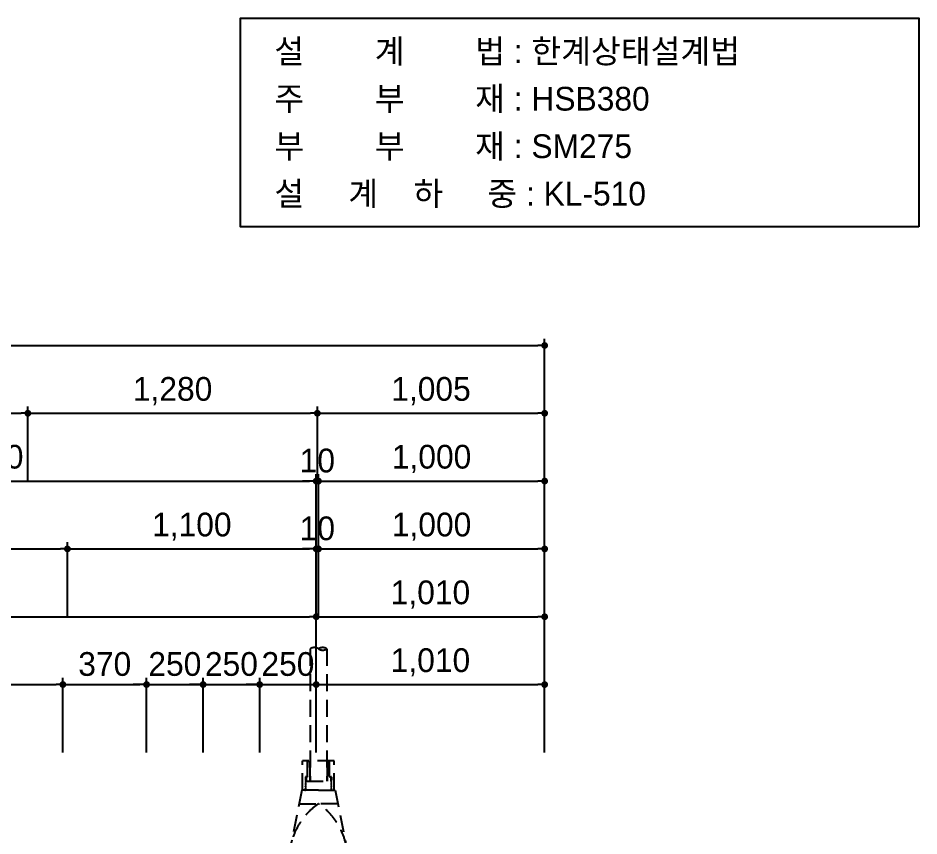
# Model space of a CAD drawing. Extents: x 2334 to 24789, y -25353 to -9366.
# Drawn here: x 20806 to 24789, y -12984 to -9366 of the extents above; entities that cross this region are included whole.
import ezdxf
from ezdxf.enums import TextEntityAlignment as Align

# ---------------------------------------------------------------- set-up
doc = ezdxf.new("R2010")
doc.units = 0
doc.header["$LTSCALE"] = 300
doc.linetypes.add('HIDDEN', pattern=[0.375, 0.25, -0.125])
for name, color, linetype in [('CS-DIML', 1, 'Continuous'), ('CS-STEL-MAJR', 3, 'Continuous'), ('CS-TABL-1', 4, 'Continuous'), ('CS-TEXT4', 7, 'Continuous'), ('DIML', 1, 'Continuous')]:
    doc.layers.add(name, color=color, linetype=linetype)
doc.styles.add('휴먼고딕', font='')
doc.styles.get('휴먼고딕').set_extended_font_data('휴먼고딕')
doc.dimstyles.new('일반도면_0001', dxfattribs={"dimtxt": 3.5, "dimasz": 1, "dimexe": 1, "dimexo": 5, "dimgap": 1.25, "dimtad": 1, "dimdec": 0, "dimzin": 0, "dimdsep": 46, "dimlunit": 6, "dimtxsty": '휴먼고딕', "dimblk": 'DOT', "dimcen": 0, "dimclrd": 1, "dimclre": 1, "dimclrt": 7, "dimadec": 0, "dimazin": 0, "dimtfac": 1, "dimtdec": 0, "dimtix": 1, "dimtmove": 2, "dimatfit": 3, "dimldrblk": 'NONE', "dimfxl": 1, "dimfrac": 2, "dimtolj": 1, "dimtzin": 0, "dimarcsym": 0})

# ---------------------------------------------------------------- blocks, each defined once
blk = doc.blocks.new('_Dot')
at = {"layer": 'DIML'}
blk.add_line((0, 0), (-1, 0), dxfattribs=at)
at = {"layer": 'DIML', "const_width": 0.5}
blk.add_lwpolyline([(-0.25, 0, 1), (0.25, 0, 1)], format="xyb", close=True, dxfattribs=at)
blk = doc.blocks.new('*D87')
at = {"layer": 'CS-DIML', "color": 1, "lineweight": -2, "transparency": 16777216}
for p, q in [((5764.2, -12614.5), (5764.2, -12284.5)), ((21004.2, -12614.5), (21004.2, -12284.5)), ((5794.2, -12314.5), (20974.2, -12314.5))]:
    blk.add_line(p, q, dxfattribs=at)
at = {"layer": 'Defpoints', "color": 0, "transparency": 16777216}
for p in [(21004.2, -12314.5), (5764.2, -12614.5), (21004.2, -12614.5)]:
    blk.add_point(p, dxfattribs=at)
at = {"layer": 'CS-DIML', "color": 1, "lineweight": -2, "transparency": 16777216, "xscale": 30, "yscale": 30, "zscale": 30, "rotation": 180}
blk.add_blockref('_Dot', (5764.2, -12314.5), dxfattribs=at)
at = {"layer": 'CS-DIML', "color": 1, "lineweight": -2, "transparency": 16777216, "xscale": 30, "yscale": 30, "zscale": 30}
blk.add_blockref('_Dot', (21004.2, -12314.5), dxfattribs=at)
at = {"layer": 'CS-DIML', "color": 7, "transparency": 16777216, "insert": (13384.2, -12216.4), "char_height": 105, "attachment_point": 5, "style": '휴먼고딕'}
blk.add_mtext('\\A1;24@635=15,240', dxfattribs=at)
blk = doc.blocks.new('_None')
blk = doc.blocks.new('*D88')
at = {"layer": 'CS-DIML', "color": 1, "lineweight": -2, "transparency": 16777216}
for p, q in [((21004.2, -12614.5), (21004.2, -12284.5)), ((21374.2, -12614.5), (21374.2, -12284.5)), ((21034.2, -12314.5), (21344.2, -12314.5))]:
    blk.add_line(p, q, dxfattribs=at)
at = {"layer": 'Defpoints', "color": 0, "transparency": 16777216}
for p in [(21374.2, -12314.5), (21004.2, -12614.5), (21374.2, -12614.5)]:
    blk.add_point(p, dxfattribs=at)
at = {"layer": 'CS-DIML', "color": 1, "lineweight": -2, "transparency": 16777216, "xscale": 30, "yscale": 30, "zscale": 30, "rotation": 180}
blk.add_blockref('_Dot', (21004.2, -12314.5), dxfattribs=at)
at = {"layer": 'CS-DIML', "color": 1, "lineweight": -2, "transparency": 16777216, "xscale": 30, "yscale": 30, "zscale": 30}
blk.add_blockref('_Dot', (21374.2, -12314.5), dxfattribs=at)
at = {"layer": 'CS-DIML', "color": 7, "transparency": 16777216, "insert": (21189.2, -12224.2), "char_height": 105, "attachment_point": 5, "style": '휴먼고딕'}
blk.add_mtext('\\A1;370', dxfattribs=at)
blk = doc.blocks.new('*D89')
at = {"layer": 'CS-DIML', "color": 1, "lineweight": -2, "transparency": 16777216}
for p, q in [((21624.2, -12614.5), (21624.2, -12284.5)), ((21874.2, -12614.5), (21874.2, -12284.5)), ((21594.2, -12314.5), (21564.2, -12314.5)), ((21624.2, -12314.5), (21874.2, -12314.5)), ((21904.2, -12314.5), (21934.2, -12314.5))]:
    blk.add_line(p, q, dxfattribs=at)
at = {"layer": 'Defpoints', "color": 0, "transparency": 16777216}
for p in [(21874.2, -12314.5), (21624.2, -12614.5), (21874.2, -12614.5)]:
    blk.add_point(p, dxfattribs=at)
at = {"layer": 'CS-DIML', "color": 1, "lineweight": -2, "transparency": 16777216, "xscale": 30, "yscale": 30, "zscale": 30}
blk.add_blockref('_Dot', (21624.2, -12314.5), dxfattribs=at)
at = {"layer": 'CS-DIML', "color": 1, "lineweight": -2, "transparency": 16777216, "xscale": 30, "yscale": 30, "zscale": 30, "rotation": 180}
blk.add_blockref('_Dot', (21874.2, -12314.5), dxfattribs=at)
at = {"layer": 'CS-DIML', "color": 7, "transparency": 16777216, "insert": (21749.2, -12224.2), "char_height": 105, "attachment_point": 5, "style": '휴먼고딕'}
blk.add_mtext('\\A1;250', dxfattribs=at)
blk = doc.blocks.new('*D90')
at = {"layer": 'CS-DIML', "color": 1, "lineweight": -2, "transparency": 16777216}
for p, q in [((21874.2, -12614.5), (21874.2, -12284.5)), ((22124.2, -12614.5), (22124.2, -12284.5)), ((21844.2, -12314.5), (21814.2, -12314.5)), ((21874.2, -12314.5), (22124.2, -12314.5)), ((22154.2, -12314.5), (22184.2, -12314.5))]:
    blk.add_line(p, q, dxfattribs=at)
at = {"layer": 'Defpoints', "color": 0, "transparency": 16777216}
for p in [(22124.2, -12314.5), (21874.2, -12614.5), (22124.2, -12614.5)]:
    blk.add_point(p, dxfattribs=at)
at = {"layer": 'CS-DIML', "color": 1, "lineweight": -2, "transparency": 16777216, "xscale": 30, "yscale": 30, "zscale": 30}
blk.add_blockref('_Dot', (21874.2, -12314.5), dxfattribs=at)
at = {"layer": 'CS-DIML', "color": 1, "lineweight": -2, "transparency": 16777216, "xscale": 30, "yscale": 30, "zscale": 30, "rotation": 180}
blk.add_blockref('_Dot', (22124.2, -12314.5), dxfattribs=at)
at = {"layer": 'CS-DIML', "color": 7, "transparency": 16777216, "insert": (21999.2, -12224.2), "char_height": 105, "attachment_point": 5, "style": '휴먼고딕'}
blk.add_mtext('\\A1;250', dxfattribs=at)
blk = doc.blocks.new('*D91')
at = {"layer": 'CS-DIML', "color": 1, "lineweight": -2, "transparency": 16777216}
for p, q in [((22124.2, -12614.5), (22124.2, -12284.5)), ((23134.2, -12614.5), (23134.2, -12284.5)), ((22154.2, -12314.5), (23104.2, -12314.5))]:
    blk.add_line(p, q, dxfattribs=at)
at = {"layer": 'Defpoints', "color": 0, "transparency": 16777216}
for p in [(23134.2, -12314.5), (22124.2, -12614.5), (23134.2, -12614.5)]:
    blk.add_point(p, dxfattribs=at)
at = {"layer": 'CS-DIML', "color": 1, "lineweight": -2, "transparency": 16777216, "xscale": 30, "yscale": 30, "zscale": 30, "rotation": 180}
blk.add_blockref('_Dot', (22124.2, -12314.5), dxfattribs=at)
at = {"layer": 'CS-DIML', "color": 1, "lineweight": -2, "transparency": 16777216, "xscale": 30, "yscale": 30, "zscale": 30}
blk.add_blockref('_Dot', (23134.2, -12314.5), dxfattribs=at)
at = {"layer": 'CS-DIML', "color": 7, "transparency": 16777216, "insert": (22629.2, -12216.4), "char_height": 105, "attachment_point": 5, "style": '휴먼고딕'}
blk.add_mtext('\\A1;1,010', dxfattribs=at)
blk = doc.blocks.new('*D94')
at = {"layer": 'CS-DIML', "color": 1, "lineweight": -2, "transparency": 16777216}
for p, q in [((22124.2, -12314.5), (22124.2, -11984.5)), ((23134.2, -12314.5), (23134.2, -11984.5)), ((22154.2, -12014.5), (23104.2, -12014.5))]:
    blk.add_line(p, q, dxfattribs=at)
at = {"layer": 'Defpoints', "color": 0, "transparency": 16777216}
for p in [(23134.2, -12014.5), (22124.2, -12314.5), (23134.2, -12314.5)]:
    blk.add_point(p, dxfattribs=at)
at = {"layer": 'CS-DIML', "color": 1, "lineweight": -2, "transparency": 16777216, "xscale": 30, "yscale": 30, "zscale": 30, "rotation": 180}
blk.add_blockref('_Dot', (22124.2, -12014.5), dxfattribs=at)
at = {"layer": 'CS-DIML', "color": 1, "lineweight": -2, "transparency": 16777216, "xscale": 30, "yscale": 30, "zscale": 30}
blk.add_blockref('_Dot', (23134.2, -12014.5), dxfattribs=at)
at = {"layer": 'CS-DIML', "color": 7, "transparency": 16777216, "insert": (22629.2, -11916.4), "char_height": 105, "attachment_point": 5, "style": '휴먼고딕'}
blk.add_mtext('\\A1;1,010', dxfattribs=at)
blk = doc.blocks.new('*D100')
at = {"layer": 'CS-DIML', "color": 1, "lineweight": -2, "transparency": 16777216}
for p, q in [((21024.2, -12014.5), (21024.2, -11684.5)), ((22124.2, -12014.5), (22124.2, -11684.5)), ((21054.2, -11714.5), (22094.2, -11714.5))]:
    blk.add_line(p, q, dxfattribs=at)
at = {"layer": 'Defpoints', "color": 0, "transparency": 16777216}
for p in [(22124.2, -11714.5), (21024.2, -12014.5), (22124.2, -12014.5)]:
    blk.add_point(p, dxfattribs=at)
at = {"layer": 'CS-DIML', "color": 1, "lineweight": -2, "transparency": 16777216, "xscale": 30, "yscale": 30, "zscale": 30, "rotation": 180}
blk.add_blockref('_Dot', (21024.2, -11714.5), dxfattribs=at)
at = {"layer": 'CS-DIML', "color": 1, "lineweight": -2, "transparency": 16777216, "xscale": 30, "yscale": 30, "zscale": 30}
blk.add_blockref('_Dot', (22124.2, -11714.5), dxfattribs=at)
at = {"layer": 'CS-DIML', "color": 7, "transparency": 16777216, "insert": (21574.2, -11616.4), "char_height": 105, "attachment_point": 5, "style": '휴먼고딕'}
blk.add_mtext('\\A1;1,100', dxfattribs=at)
blk = doc.blocks.new('*D101')
at = {"layer": 'CS-DIML', "color": 1, "lineweight": -2, "transparency": 16777216}
for p, q in [((22124.2, -12014.5), (22124.2, -11684.5)), ((22134.2, -12014.5), (22134.2, -11684.5)), ((22094.2, -11714.5), (22064.2, -11714.5)), ((22124.2, -11714.5), (22134.2, -11714.5)), ((22164.2, -11714.5), (22194.2, -11714.5))]:
    blk.add_line(p, q, dxfattribs=at)
at = {"layer": 'Defpoints', "color": 0, "transparency": 16777216}
for p in [(22134.2, -11714.5), (22124.2, -12014.5), (22134.2, -12014.5)]:
    blk.add_point(p, dxfattribs=at)
at = {"layer": 'CS-DIML', "color": 1, "lineweight": -2, "transparency": 16777216, "xscale": 30, "yscale": 30, "zscale": 30}
blk.add_blockref('_Dot', (22124.2, -11714.5), dxfattribs=at)
at = {"layer": 'CS-DIML', "color": 1, "lineweight": -2, "transparency": 16777216, "xscale": 30, "yscale": 30, "zscale": 30, "rotation": 180}
blk.add_blockref('_Dot', (22134.2, -11714.5), dxfattribs=at)
at = {"layer": 'CS-DIML', "color": 7, "transparency": 16777216, "insert": (22129.2, -11624.2), "char_height": 105, "attachment_point": 5, "style": '휴먼고딕'}
blk.add_mtext('\\A1;10', dxfattribs=at)
blk = doc.blocks.new('*D102')
at = {"layer": 'CS-DIML', "color": 1, "lineweight": -2, "transparency": 16777216}
for p, q in [((22134.2, -12014.5), (22134.2, -11684.5)), ((23134.2, -12014.5), (23134.2, -11684.5)), ((22164.2, -11714.5), (23104.2, -11714.5))]:
    blk.add_line(p, q, dxfattribs=at)
at = {"layer": 'Defpoints', "color": 0, "transparency": 16777216}
for p in [(23134.2, -11714.5), (22134.2, -12014.5), (23134.2, -12014.5)]:
    blk.add_point(p, dxfattribs=at)
at = {"layer": 'CS-DIML', "color": 1, "lineweight": -2, "transparency": 16777216, "xscale": 30, "yscale": 30, "zscale": 30, "rotation": 180}
blk.add_blockref('_Dot', (22134.2, -11714.5), dxfattribs=at)
at = {"layer": 'CS-DIML', "color": 1, "lineweight": -2, "transparency": 16777216, "xscale": 30, "yscale": 30, "zscale": 30}
blk.add_blockref('_Dot', (23134.2, -11714.5), dxfattribs=at)
at = {"layer": 'CS-DIML', "color": 7, "transparency": 16777216, "insert": (22634.2, -11616.4), "char_height": 105, "attachment_point": 5, "style": '휴먼고딕'}
blk.add_mtext('\\A1;1,000', dxfattribs=at)
blk = doc.blocks.new('*D114')
at = {"layer": 'CS-DIML', "color": 1, "lineweight": -2, "transparency": 16777216}
for p, q in [((20084.2, -11414.5), (20084.2, -11084.5)), ((20849.2, -11414.5), (20849.2, -11084.5)), ((20114.2, -11114.5), (20819.2, -11114.5))]:
    blk.add_line(p, q, dxfattribs=at)
at = {"layer": 'Defpoints', "color": 0, "transparency": 16777216}
for p in [(20849.2, -11114.5), (20084.2, -11414.5), (20849.2, -11414.5)]:
    blk.add_point(p, dxfattribs=at)
at = {"layer": 'CS-DIML', "color": 1, "lineweight": -2, "transparency": 16777216, "xscale": 30, "yscale": 30, "zscale": 30, "rotation": 180}
blk.add_blockref('_Dot', (20084.2, -11114.5), dxfattribs=at)
at = {"layer": 'CS-DIML', "color": 1, "lineweight": -2, "transparency": 16777216, "xscale": 30, "yscale": 30, "zscale": 30}
blk.add_blockref('_Dot', (20849.2, -11114.5), dxfattribs=at)
at = {"layer": 'CS-DIML', "color": 7, "transparency": 16777216, "insert": (20466.7, -11024.5), "char_height": 105, "attachment_point": 5, "style": '휴먼고딕'}
blk.add_mtext('\\A1;765', dxfattribs=at)
blk = doc.blocks.new('*D115')
at = {"layer": 'CS-DIML', "color": 1, "lineweight": -2, "transparency": 16777216}
for p, q in [((20849.2, -11414.5), (20849.2, -11084.5)), ((22129.2, -11414.5), (22129.2, -11084.5)), ((20879.2, -11114.5), (22099.2, -11114.5))]:
    blk.add_line(p, q, dxfattribs=at)
at = {"layer": 'Defpoints', "color": 0, "transparency": 16777216}
for p in [(22129.2, -11114.5), (20849.2, -11414.5), (22129.2, -11414.5)]:
    blk.add_point(p, dxfattribs=at)
at = {"layer": 'CS-DIML', "color": 1, "lineweight": -2, "transparency": 16777216, "xscale": 30, "yscale": 30, "zscale": 30, "rotation": 180}
blk.add_blockref('_Dot', (20849.2, -11114.5), dxfattribs=at)
at = {"layer": 'CS-DIML', "color": 1, "lineweight": -2, "transparency": 16777216, "xscale": 30, "yscale": 30, "zscale": 30}
blk.add_blockref('_Dot', (22129.2, -11114.5), dxfattribs=at)
at = {"layer": 'CS-DIML', "color": 7, "transparency": 16777216, "insert": (21489.2, -11016.4), "char_height": 105, "attachment_point": 5, "style": '휴먼고딕'}
blk.add_mtext('\\A1;1,280', dxfattribs=at)
blk = doc.blocks.new('*D116')
at = {"layer": 'CS-DIML', "color": 1, "lineweight": -2, "transparency": 16777216}
for p, q in [((22129.2, -11414.5), (22129.2, -11084.5)), ((23134.2, -11414.5), (23134.2, -11084.5)), ((22159.2, -11114.5), (23104.2, -11114.5))]:
    blk.add_line(p, q, dxfattribs=at)
at = {"layer": 'Defpoints', "color": 0, "transparency": 16777216}
for p in [(23134.2, -11114.5), (22129.2, -11414.5), (23134.2, -11414.5)]:
    blk.add_point(p, dxfattribs=at)
at = {"layer": 'CS-DIML', "color": 1, "lineweight": -2, "transparency": 16777216, "xscale": 30, "yscale": 30, "zscale": 30, "rotation": 180}
blk.add_blockref('_Dot', (22129.2, -11114.5), dxfattribs=at)
at = {"layer": 'CS-DIML', "color": 1, "lineweight": -2, "transparency": 16777216, "xscale": 30, "yscale": 30, "zscale": 30}
blk.add_blockref('_Dot', (23134.2, -11114.5), dxfattribs=at)
at = {"layer": 'CS-DIML', "color": 7, "transparency": 16777216, "insert": (22631.7, -11016.4), "char_height": 105, "attachment_point": 5, "style": '휴먼고딕'}
blk.add_mtext('\\A1;1,005', dxfattribs=at)
blk = doc.blocks.new('*D117')
at = {"layer": 'CS-DIML', "color": 1, "lineweight": -2, "transparency": 16777216}
for p, q in [((3634.2, -11114.5), (3634.2, -10784.5)), ((23134.2, -11114.5), (23134.2, -10784.5)), ((3664.2, -10814.5), (23104.2, -10814.5))]:
    blk.add_line(p, q, dxfattribs=at)
at = {"layer": 'Defpoints', "color": 0, "transparency": 16777216}
for p in [(23134.2, -10814.5), (3634.2, -11114.5), (23134.2, -11114.5)]:
    blk.add_point(p, dxfattribs=at)
at = {"layer": 'CS-DIML', "color": 1, "lineweight": -2, "transparency": 16777216, "xscale": 30, "yscale": 30, "zscale": 30, "rotation": 180}
blk.add_blockref('_Dot', (3634.2, -10814.5), dxfattribs=at)
at = {"layer": 'CS-DIML', "color": 1, "lineweight": -2, "transparency": 16777216, "xscale": 30, "yscale": 30, "zscale": 30}
blk.add_blockref('_Dot', (23134.2, -10814.5), dxfattribs=at)
at = {"layer": 'CS-DIML', "color": 7, "transparency": 16777216, "insert": (13384.2, -10716.4), "char_height": 105, "attachment_point": 5, "style": '휴먼고딕'}
blk.add_mtext('\\A1;19,500', dxfattribs=at)
blk = doc.blocks.new('*D122')
at = {"layer": 'CS-DIML', "color": 1, "lineweight": -2, "transparency": 16777216}
for p, q in [((19084.2, -12314.5), (19084.2, -11984.5)), ((22124.2, -12314.5), (22124.2, -11984.5)), ((19114.2, -12014.5), (22094.2, -12014.5))]:
    blk.add_line(p, q, dxfattribs=at)
at = {"layer": 'Defpoints', "color": 0, "transparency": 16777216}
for p in [(22124.2, -12014.5), (19084.2, -12314.5), (22124.2, -12314.5)]:
    blk.add_point(p, dxfattribs=at)
at = {"layer": 'CS-DIML', "color": 1, "lineweight": -2, "transparency": 16777216, "xscale": 30, "yscale": 30, "zscale": 30, "rotation": 180}
blk.add_blockref('_Dot', (19084.2, -12014.5), dxfattribs=at)
at = {"layer": 'CS-DIML', "color": 1, "lineweight": -2, "transparency": 16777216, "xscale": 30, "yscale": 30, "zscale": 30}
blk.add_blockref('_Dot', (22124.2, -12014.5), dxfattribs=at)
at = {"layer": 'CS-DIML', "color": 7, "transparency": 16777216, "insert": (20604.2, -11916.4), "char_height": 105, "attachment_point": 5, "style": '휴먼고딕'}
blk.add_mtext('\\A1;3,040', dxfattribs=at)
blk = doc.blocks.new('*D161')
at = {"layer": 'CS-DIML', "color": 1, "lineweight": -2, "transparency": 16777216}
for p, q in [((21374.2, -12614.5), (21374.2, -12284.5)), ((21624.2, -12614.5), (21624.2, -12284.5)), ((21344.2, -12314.5), (21314.2, -12314.5)), ((21374.2, -12314.5), (21624.2, -12314.5)), ((21654.2, -12314.5), (21684.2, -12314.5))]:
    blk.add_line(p, q, dxfattribs=at)
at = {"layer": 'Defpoints', "color": 0, "transparency": 16777216}
for p in [(21624.2, -12314.5), (21374.2, -12614.5), (21624.2, -12614.5)]:
    blk.add_point(p, dxfattribs=at)
at = {"layer": 'CS-DIML', "color": 1, "lineweight": -2, "transparency": 16777216, "xscale": 30, "yscale": 30, "zscale": 30}
blk.add_blockref('_Dot', (21374.2, -12314.5), dxfattribs=at)
at = {"layer": 'CS-DIML', "color": 1, "lineweight": -2, "transparency": 16777216, "xscale": 30, "yscale": 30, "zscale": 30, "rotation": 180}
blk.add_blockref('_Dot', (21624.2, -12314.5), dxfattribs=at)
at = {"layer": 'CS-DIML', "color": 7, "transparency": 16777216, "insert": (21499.2, -12224.2), "char_height": 105, "attachment_point": 5, "style": '휴먼고딕'}
blk.add_mtext('\\A1;250', dxfattribs=at)
blk = doc.blocks.new('A$C220528E9')
at = {"layer": 'CS-STEL-MAJR', "color": 8, "linetype": 'HIDDEN'}
for p, q in [((85.5, 1195.5), (85.5, 610)), ((160.5, 1195.5), (160.5, 610)), ((53, 570), (53, 700)), ((193, 700), (53, 700)), ((75, 632), (75, 700)), ((171, 632), (171, 700)), ((193, 570), (193, 700)), ((85, 670), (85, 610)), ((161, 670), (161, 610)), ((65, 628), (65, 615)), ((66.9, 613.9), (65, 615)), ((66.9, 613), (65, 611.9)), ((65, 611.5), (65, 611.9)), ((66.9, 610.4), (65, 611.5)), ((66.9, 609.6), (65, 608.5)), ((65, 608.1), (65, 608.5)), ((66.9, 607), (65, 608.1)), ((66.9, 606.1), (65, 605)), ((65, 604.6), (65, 605)), ((66.9, 603.5), (65, 604.6)), ((66.9, 602.6), (65, 601.6)), ((65, 601.1), (65, 601.6)), ((66.9, 600), (65, 601.1)), ((66.9, 599.2), (65, 598.1)), ((65, 597.7), (65, 598.1)), ((66.9, 596.6), (65, 597.7)), ((66.9, 613), (66.9, 613.9)), ((66.9, 610.4), (66.9, 609.6)), ((73, 630), (67, 630)), ((68, 610), (67.1, 610)), ((68, 630), (68, 610)), ((68, 610), (178, 610)), ((75, 632), (73, 630)), ((171, 632), (173, 630)), ((173, 630), (179, 630)), ((178, 630), (178, 610)), ((178, 610), (178.9, 610)), ((179.1, 613.9), (181, 615)), ((179.1, 613), (179.1, 613.9)), ((179.1, 613), (181, 611.9)), ((179.1, 610.4), (181, 611.5)), ((179.1, 610.4), (179.1, 609.6)), ((179.1, 609.6), (181, 608.5)), ((179.1, 607), (181, 608.1)), ((179.1, 606.1), (181, 605)), ((179.1, 603.5), (181, 604.6)), ((179.1, 602.6), (181, 601.6)), ((179.1, 600), (181, 601.1)), ((179.1, 599.2), (181, 598.1)), ((179.1, 596.6), (181, 597.7)), ((181, 628), (181, 615)), ((181, 611.5), (181, 611.9)), ((181, 608.1), (181, 608.5)), ((181, 604.6), (181, 605)), ((181, 601.1), (181, 601.6)), ((181, 597.7), (181, 598.1)), ((49, 570), (0, 324)), ((123, 570), (49, 570)), ((67.1, 575.1), (62, 570)), ((66.9, 595.7), (65, 594.6)), ((65, 594.2), (65, 594.6)), ((66.9, 593.1), (65, 594.2)), ((66.9, 592.2), (65, 591.2)), ((65, 590.7), (65, 591.2)), ((66.9, 589.6), (65, 590.7)), ((66.9, 588.8), (65, 587.7)), ((65, 587.3), (65, 587.7)), ((66.9, 586.2), (65, 587.3)), ((66.9, 585.3), (65, 584.2)), ((65, 583.8), (65, 584.2)), ((66.9, 582.7), (65, 583.8)), ((66.9, 581.9), (65, 580.8)), ((65, 580.3), (65, 580.8)), ((66.9, 579.3), (65, 580.3)), ((66.9, 578.4), (65, 577.3)), ((65, 576.9), (65, 577.3)), ((66.9, 575.8), (65, 576.9)), ((67.1, 575.4), (67.1, 575)), ((123, 570), (197, 570)), ((178.9, 575.4), (178.9, 575)), ((178.9, 575.1), (184, 570)), ((179.1, 595.7), (181, 594.6)), ((179.1, 593.1), (181, 594.2)), ((179.1, 592.2), (181, 591.2)), ((179.1, 589.6), (181, 590.7)), ((179.1, 588.8), (181, 587.7)), ((179.1, 586.2), (181, 587.3)), ((179.1, 585.3), (181, 584.2)), ((179.1, 582.7), (181, 583.8)), ((179.1, 581.9), (181, 580.8)), ((179.1, 579.3), (181, 580.3)), ((179.1, 578.4), (181, 577.3)), ((179.1, 575.8), (181, 576.9)), ((181, 594.2), (181, 594.6)), ((181, 590.7), (181, 591.2)), ((181, 587.3), (181, 587.7)), ((181, 583.8), (181, 584.2)), ((181, 580.3), (181, 580.8)), ((181, 576.9), (181, 577.3)), ((197, 570), (246, 324)), ((37, 510), (123, 510)), ((209, 510), (123, 510)), ((0, 324), (123, 324)), ((0, 324), (0, 10)), ((246, 324), (123, 324)), ((246, 324), (246, 10)), ((32, 294), (32, 163.3)), ((42, 304), (123, 304)), ((204, 304), (123, 304)), ((214, 294), (214, 163.3)), ((32, 252), (48, 252)), ((58, 242), (58, 10)), ((188, 242), (188, 10)), ((214, 252), (198, 252)), ((10, 0), (48, 0)), ((236, 0), (198, 0))]:
    blk.add_line(p, q, dxfattribs=at)
blk.add_circle((123, 126), 20.4, dxfattribs=at)
for centre, radius, start, end in [((104.3, 1166.7), 34.4, 56.9518, 123.0482), ((141.8, 1166.7), 34.4, 56.9518, 123.0482), ((141.8, 1224.4), 34.4, 236.9518, 303.0482), ((-215, 670), 300, 0, 5.7392), ((461, 670), 300, 174.2608, 180), ((67, 628), 2, 90, 180), ((66.6, 610), 0.5, 360, 60), ((66.6, 610), 0.5, 300, 0), ((66.6, 606.5), 0.5, 300, 60), ((66.6, 603.1), 0.5, 300, 60), ((66.6, 599.6), 0.5, 300, 60), ((73, 632), 2, 270, 0), ((173, 632), 2, 180, 270), ((179.4, 610), 0.5, 120, 180), ((179.4, 610), 0.5, 180, 240), ((179.4, 606.5), 0.5, 120, 240), ((179.4, 603.1), 0.5, 120, 240), ((179.4, 599.6), 0.5, 120, 240), ((179, 628), 2, 0, 90), ((62.1, 575), 5, 270, 0), ((66.6, 596.1), 0.5, 300, 60), ((66.6, 592.7), 0.5, 300, 60), ((66.6, 589.2), 0.5, 300, 60), ((66.6, 585.8), 0.5, 300, 60), ((66.6, 582.3), 0.5, 300, 60), ((66.6, 578.8), 0.5, 300, 60), ((66.6, 575.4), 0.5, 0, 60), ((179.4, 596.1), 0.5, 120, 240), ((179.4, 592.7), 0.5, 120, 240), ((179.4, 589.2), 0.5, 120, 240), ((179.4, 585.8), 0.5, 120, 240), ((179.4, 582.3), 0.5, 120, 240), ((179.4, 578.8), 0.5, 120, 240), ((179.4, 575.4), 0.5, 120, 180), ((183.9, 575), 5, 180, 270), ((284.6, 269.4), 289.8, 123.8988, 169.1487), ((-38.6, 269.4), 289.8, 10.8513, 56.1012), ((42, 294), 10, 90, 180), ((204, 294), 10, 0, 90), ((48, 242), 10, 0, 90), ((198, 242), 10, 90, 180), ((42, 163.3), 10, 180, 270), ((204, 163.3), 10, 270, 0), ((10, 10), 10, 180, 270), ((48, 10), 10, 270, 0), ((198, 10), 10, 180, 270), ((236, 10), 10, 270, 0)]:
    blk.add_arc(centre, radius, start, end, dxfattribs=at)
blk = doc.blocks.new('*D168')
at = {"layer": 'CS-DIML', "color": 1, "lineweight": -2, "transparency": 16777216}
for p, q in [((19184.2, -11714.5), (19184.2, -11384.5)), ((22124.2, -11714.5), (22124.2, -11384.5)), ((19214.2, -11414.5), (22094.2, -11414.5))]:
    blk.add_line(p, q, dxfattribs=at)
at = {"layer": 'Defpoints', "color": 0, "transparency": 16777216}
for p in [(22124.2, -11414.5), (19184.2, -11714.5), (22124.2, -11714.5)]:
    blk.add_point(p, dxfattribs=at)
at = {"layer": 'CS-DIML', "color": 1, "lineweight": -2, "transparency": 16777216, "xscale": 30, "yscale": 30, "zscale": 30, "rotation": 180}
blk.add_blockref('_Dot', (19184.2, -11414.5), dxfattribs=at)
at = {"layer": 'CS-DIML', "color": 1, "lineweight": -2, "transparency": 16777216, "xscale": 30, "yscale": 30, "zscale": 30}
blk.add_blockref('_Dot', (22124.2, -11414.5), dxfattribs=at)
at = {"layer": 'CS-DIML', "color": 7, "transparency": 16777216, "insert": (20654.2, -11316.4), "char_height": 105, "attachment_point": 5, "style": '휴먼고딕'}
blk.add_mtext('\\A1;2,940', dxfattribs=at)
blk = doc.blocks.new('*D169')
at = {"layer": 'CS-DIML', "color": 1, "lineweight": -2, "transparency": 16777216}
for p, q in [((22124.2, -11714.5), (22124.2, -11384.5)), ((22134.2, -11714.5), (22134.2, -11384.5)), ((22094.2, -11414.5), (22064.2, -11414.5)), ((22124.2, -11414.5), (22134.2, -11414.5)), ((22164.2, -11414.5), (22194.2, -11414.5))]:
    blk.add_line(p, q, dxfattribs=at)
at = {"layer": 'Defpoints', "color": 0, "transparency": 16777216}
for p in [(22134.2, -11414.5), (22124.2, -11714.5), (22134.2, -11714.5)]:
    blk.add_point(p, dxfattribs=at)
at = {"layer": 'CS-DIML', "color": 1, "lineweight": -2, "transparency": 16777216, "xscale": 30, "yscale": 30, "zscale": 30}
blk.add_blockref('_Dot', (22124.2, -11414.5), dxfattribs=at)
at = {"layer": 'CS-DIML', "color": 1, "lineweight": -2, "transparency": 16777216, "xscale": 30, "yscale": 30, "zscale": 30, "rotation": 180}
blk.add_blockref('_Dot', (22134.2, -11414.5), dxfattribs=at)
at = {"layer": 'CS-DIML', "color": 7, "transparency": 16777216, "insert": (22129.2, -11324.2), "char_height": 105, "attachment_point": 5, "style": '휴먼고딕'}
blk.add_mtext('\\A1;10', dxfattribs=at)
blk = doc.blocks.new('*D170')
at = {"layer": 'CS-DIML', "color": 1, "lineweight": -2, "transparency": 16777216}
for p, q in [((22134.2, -11714.5), (22134.2, -11384.5)), ((23134.2, -11714.5), (23134.2, -11384.5)), ((22164.2, -11414.5), (23104.2, -11414.5))]:
    blk.add_line(p, q, dxfattribs=at)
at = {"layer": 'Defpoints', "color": 0, "transparency": 16777216}
for p in [(23134.2, -11414.5), (22134.2, -11714.5), (23134.2, -11714.5)]:
    blk.add_point(p, dxfattribs=at)
at = {"layer": 'CS-DIML', "color": 1, "lineweight": -2, "transparency": 16777216, "xscale": 30, "yscale": 30, "zscale": 30, "rotation": 180}
blk.add_blockref('_Dot', (22134.2, -11414.5), dxfattribs=at)
at = {"layer": 'CS-DIML', "color": 1, "lineweight": -2, "transparency": 16777216, "xscale": 30, "yscale": 30, "zscale": 30}
blk.add_blockref('_Dot', (23134.2, -11414.5), dxfattribs=at)
at = {"layer": 'CS-DIML', "color": 7, "transparency": 16777216, "insert": (22634.2, -11316.4), "char_height": 105, "attachment_point": 5, "style": '휴먼고딕'}
blk.add_mtext('\\A1;1,000', dxfattribs=at)
blk = doc.blocks.new('*D171')
at = {"layer": 'CS-DIML', "color": 1, "lineweight": -2, "transparency": 16777216}
for p, q in [((19184.2, -12014.5), (19184.2, -11684.5)), ((21024.2, -12014.5), (21024.2, -11684.5)), ((19214.2, -11714.5), (20994.2, -11714.5))]:
    blk.add_line(p, q, dxfattribs=at)
at = {"layer": 'Defpoints', "color": 0, "transparency": 16777216}
for p in [(21024.2, -11714.5), (19184.2, -12014.5), (21024.2, -12014.5)]:
    blk.add_point(p, dxfattribs=at)
at = {"layer": 'CS-DIML', "color": 1, "lineweight": -2, "transparency": 16777216, "xscale": 30, "yscale": 30, "zscale": 30, "rotation": 180}
blk.add_blockref('_Dot', (19184.2, -11714.5), dxfattribs=at)
at = {"layer": 'CS-DIML', "color": 1, "lineweight": -2, "transparency": 16777216, "xscale": 30, "yscale": 30, "zscale": 30}
blk.add_blockref('_Dot', (21024.2, -11714.5), dxfattribs=at)
at = {"layer": 'CS-DIML', "color": 7, "transparency": 16777216, "insert": (20104.2, -11616.4), "char_height": 105, "attachment_point": 5, "style": '휴먼고딕'}
blk.add_mtext('\\A1;1,840', dxfattribs=at)

msp = doc.modelspace()

# ---------------------------------------------------------------- linework, layer by layer
at = {"layer": 'CS-TABL-1', "color": 4, "flags": 128}
msp.add_lwpolyline([(24789.2, -10290.1), (21789.2, -10290.1), (21789.2, -9366.1), (24789.2, -9366.1)], close=True, dxfattribs=at)

# ---------------------------------------------------------------- block references
at = {"layer": 'CS-STEL-MAJR'}
msp.add_blockref('A$C220528E9', (22011.2, -13352.1), dxfattribs=at)

# ---------------------------------------------------------------- texts
at = {"layer": 'CS-TEXT4', "style": '휴먼고딕'}
for s, p in [('설        계        법 : 한계상태설계법', (21939.2, -9513.1)), ('주        부        재 : HSB380', (21939.2, -9723.1)), ('부        부        재 : SM275', (21939.2, -9933.1)), ('설     계    하     중 : KL-510', (21939.2, -10143.1))]:
    msp.add_text(s, height=105, dxfattribs=at).set_placement(p, align=Align.MIDDLE_LEFT)

# ---------------------------------------------------------------- dimensions: what is measured, and where the dimension line sits
at = {"layer": 'CS-DIML'}
for base, p1, p2, picture, middle in [((23134.2, -10814.5), (3634.2, -11114.5), (23134.2, -11114.5), '*D117', (13384.2, -10716.4)), ((22129.2, -11114.5), (20849.2, -11414.5), (22129.2, -11414.5), '*D115', (21489.2, -11016.4)), ((23134.2, -11114.5), (22129.2, -11414.5), (23134.2, -11414.5), '*D116', (22631.7, -11016.4)), ((20849.2, -11114.5), (20084.2, -11414.5), (20849.2, -11414.5), '*D114', (20466.7, -11024.5)), ((22124.2, -11414.5), (19184.2, -11714.5), (22124.2, -11714.5), '*D168', (20654.2, -11316.4)), ((22134.2, -11414.5), (22124.2, -11714.5), (22134.2, -11714.5), '*D169', (22129.2, -11324.2)), ((23134.2, -11414.5), (22134.2, -11714.5), (23134.2, -11714.5), '*D170', (22634.2, -11316.4)), ((21024.2, -11714.5), (19184.2, -12014.5), (21024.2, -12014.5), '*D171', (20104.2, -11616.4)), ((22124.2, -11714.5), (21024.2, -12014.5), (22124.2, -12014.5), '*D100', (21574.2, -11616.4)), ((23134.2, -11714.5), (22134.2, -12014.5), (23134.2, -12014.5), '*D102', (22634.2, -11616.4)), ((22134.2, -11714.5), (22124.2, -12014.5), (22134.2, -12014.5), '*D101', (22129.2, -11624.2)), ((22124.2, -12014.5), (19084.2, -12314.5), (22124.2, -12314.5), '*D122', (20604.2, -11916.4)), ((23134.2, -12014.5), (22124.2, -12314.5), (23134.2, -12314.5), '*D94', (22629.2, -11916.4)), ((23134.2, -12314.5), (22124.2, -12614.5), (23134.2, -12614.5), '*D91', (22629.2, -12216.4)), ((21374.2, -12314.5), (21004.2, -12614.5), (21374.2, -12614.5), '*D88', (21189.2, -12224.2)), ((21624.2, -12314.5), (21374.2, -12614.5), (21624.2, -12614.5), '*D161', (21499.2, -12224.2)), ((21874.2, -12314.5), (21624.2, -12614.5), (21874.2, -12614.5), '*D89', (21749.2, -12224.2)), ((22124.2, -12314.5), (21874.2, -12614.5), (22124.2, -12614.5), '*D90', (21999.2, -12224.2))]:
    dim = msp.add_linear_dim(base=base, p1=p1, p2=p2, dimstyle='일반도면_0001', override={"dimscale": 30, "dimexo": 0}, dxfattribs=at)
    dim.commit()
    dim.dimension.update_dxf_attribs({"geometry": picture, "text_midpoint": middle})
dim = msp.add_linear_dim(base=(21004.2, -12314.5), p1=(5764.2, -12614.5), p2=(21004.2, -12614.5), text='24@635=<>', dimstyle='일반도면_0001', override={"dimscale": 30, "dimexo": 0}, dxfattribs=at)
dim.commit()
dim.dimension.update_dxf_attribs({"geometry": '*D87', "text_midpoint": (13384.2, -12216.4)})

doc.saveas('drawing.dxf')
